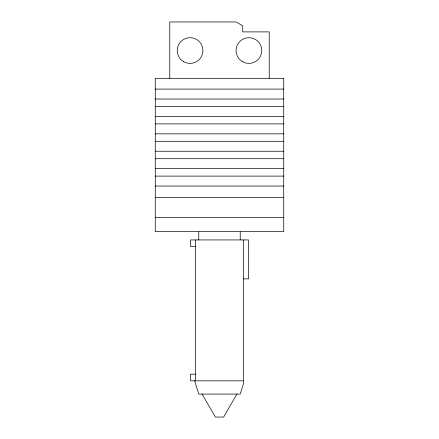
<?xml version="1.0" encoding="UTF-8"?>
<svg xmlns="http://www.w3.org/2000/svg" width="439" height="439" viewBox="0 0 439 439"><rect width="100%" height="100%" fill="white"/><g stroke="black" fill="none" stroke-linecap="round" stroke-linejoin="round"><path stroke-width="0.66" d="M236.906 394.079L223.643 417.05L215.357 417.05L202.094 394.079M155.269 89.084L283.731 89.084M155.269 99.027L283.731 99.027M155.269 106.485L283.731 106.485M155.269 116.434L283.731 116.434M155.269 123.891L283.731 123.891M155.269 133.84L283.731 133.84M155.269 141.298L283.731 141.298M155.269 151.241L283.731 151.241M155.269 158.704L283.731 158.704M155.269 168.647L283.731 168.647M155.269 176.105L283.731 176.105M155.269 186.054L283.731 186.054M155.269 197.654L283.731 197.654M155.269 217.546L283.731 217.546M195.465 246.553L190.493 246.553L190.493 239.924L248.507 239.924L248.507 278.88L243.535 278.88M195.465 374.193L190.493 374.193L190.493 380.822L243.535 380.822L243.535 239.924M194.636 380.822L198.779 394.079L240.221 394.079L243.535 383.472L243.535 381.25M269.228 78.307L269.228 31.893L242.707 31.893L242.707 25.78L236.078 21.95L169.772 21.95L169.772 78.307M240.221 231.858L240.221 239.924M198.779 231.858L198.779 239.924M195.465 239.924L195.465 380.822M283.731 78.307L155.269 78.307L155.269 231.638L283.731 231.638L283.731 78.307M183.656 61.669A12.846 12.846 0 0 0 202.922 50.545A12.846 12.846 0 0 0 183.656 39.417A12.846 12.846 0 0 0 183.656 61.669M242.498 61.669A12.846 12.846 0 0 0 261.77 50.545A12.846 12.846 0 0 0 242.498 39.417A12.846 12.846 0 0 0 242.498 61.669"/></g></svg>
